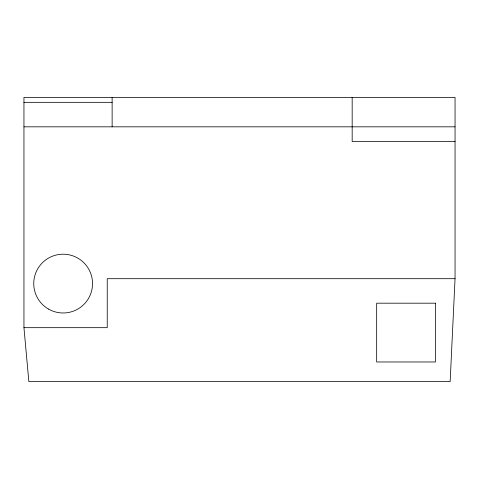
<?xml version="1.0" encoding="UTF-8"?>
<svg xmlns="http://www.w3.org/2000/svg" width="479" height="479" viewBox="0 0 479 479"><rect width="100%" height="100%" fill="white"/><g stroke="black" fill="none" stroke-linecap="round" stroke-linejoin="round"><path stroke-width="0.72" d="M455.05 278.694L450.152 381.565L28.848 381.565L23.95 327.678L23.95 97.435L455.05 97.435L455.05 278.694L107.23 278.694L107.23 327.678L23.95 327.678M23.95 102.332L112.128 102.332M23.95 126.827L455.05 126.827M455.05 141.527L352.173 141.527L352.173 97.435M112.128 97.435L112.128 126.827M435.453 303.183L376.668 303.183L376.668 361.974L435.453 361.974L435.453 303.183M48.445 309.045A29.393 29.393 0 0 0 92.537 283.586A29.393 29.393 0 0 0 48.445 258.133A29.393 29.393 0 0 0 48.445 309.045"/></g></svg>
